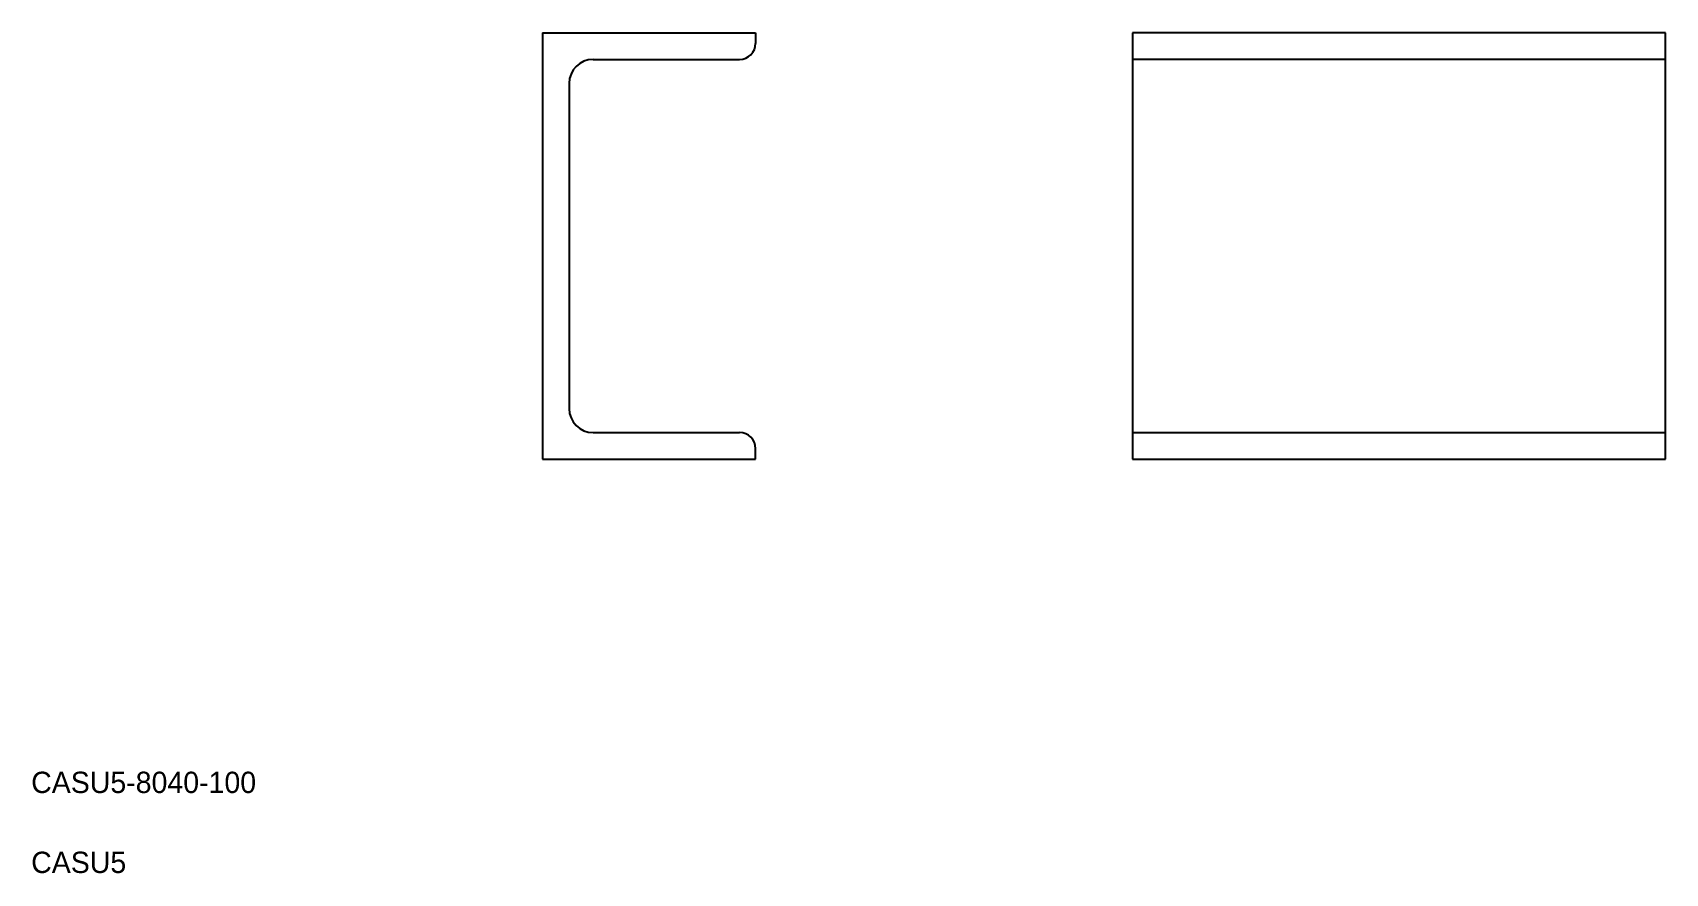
# Model space of a CAD drawing. Extents: x 31 to 338, y 30 to 188.
import ezdxf

# ---------------------------------------------------------------- set-up
doc = ezdxf.new("R2010")
doc.units = 0
doc.layers.get('0').update_dxf_attribs({"linetype": 'CONTINUOUS'})

msp = doc.modelspace()

# ---------------------------------------------------------------- linework, layer by layer
at = {"color": 7, "linetype": 'CONTINUOUS'}
for p, q in [((126.88, 188.15), (126.88, 108.15)), ((126.88, 188.15), (166.88, 188.15)), ((166.88, 188.15), (166.88, 186.15)), ((337.64, 188.15), (237.64, 188.15)), ((237.64, 188.15), (237.64, 108.15)), ((337.64, 108.15), (337.64, 188.15)), ((136.38, 183.15), (163.88, 183.15)), ((337.64, 183.15), (237.64, 183.15)), ((131.88, 178.65), (131.88, 117.65)), ((136.38, 113.15), (163.88, 113.15)), ((237.64, 113.15), (337.64, 113.15)), ((126.88, 108.15), (166.88, 108.15)), ((166.88, 108.15), (166.88, 110.15)), ((237.64, 108.15), (337.64, 108.15))]:
    msp.add_line(p, q, dxfattribs=at)
for centre, radius, start, end in [((163.88, 186.15), 3, 270, 0), ((136.38, 178.65), 4.5, 90, 180), ((136.38, 117.65), 4.5, 180, 270), ((163.88, 110.15), 3, 0, 90)]:
    msp.add_arc(centre, radius, start, end, dxfattribs=at)

# ---------------------------------------------------------------- texts
for s, p in [('CASU5-8040-100', (30.9, 45.54)), ('CASU5', (30.9, 30.54))]:
    msp.add_text(s, height=4, dxfattribs=at).set_placement(p)

doc.saveas('drawing.dxf')
